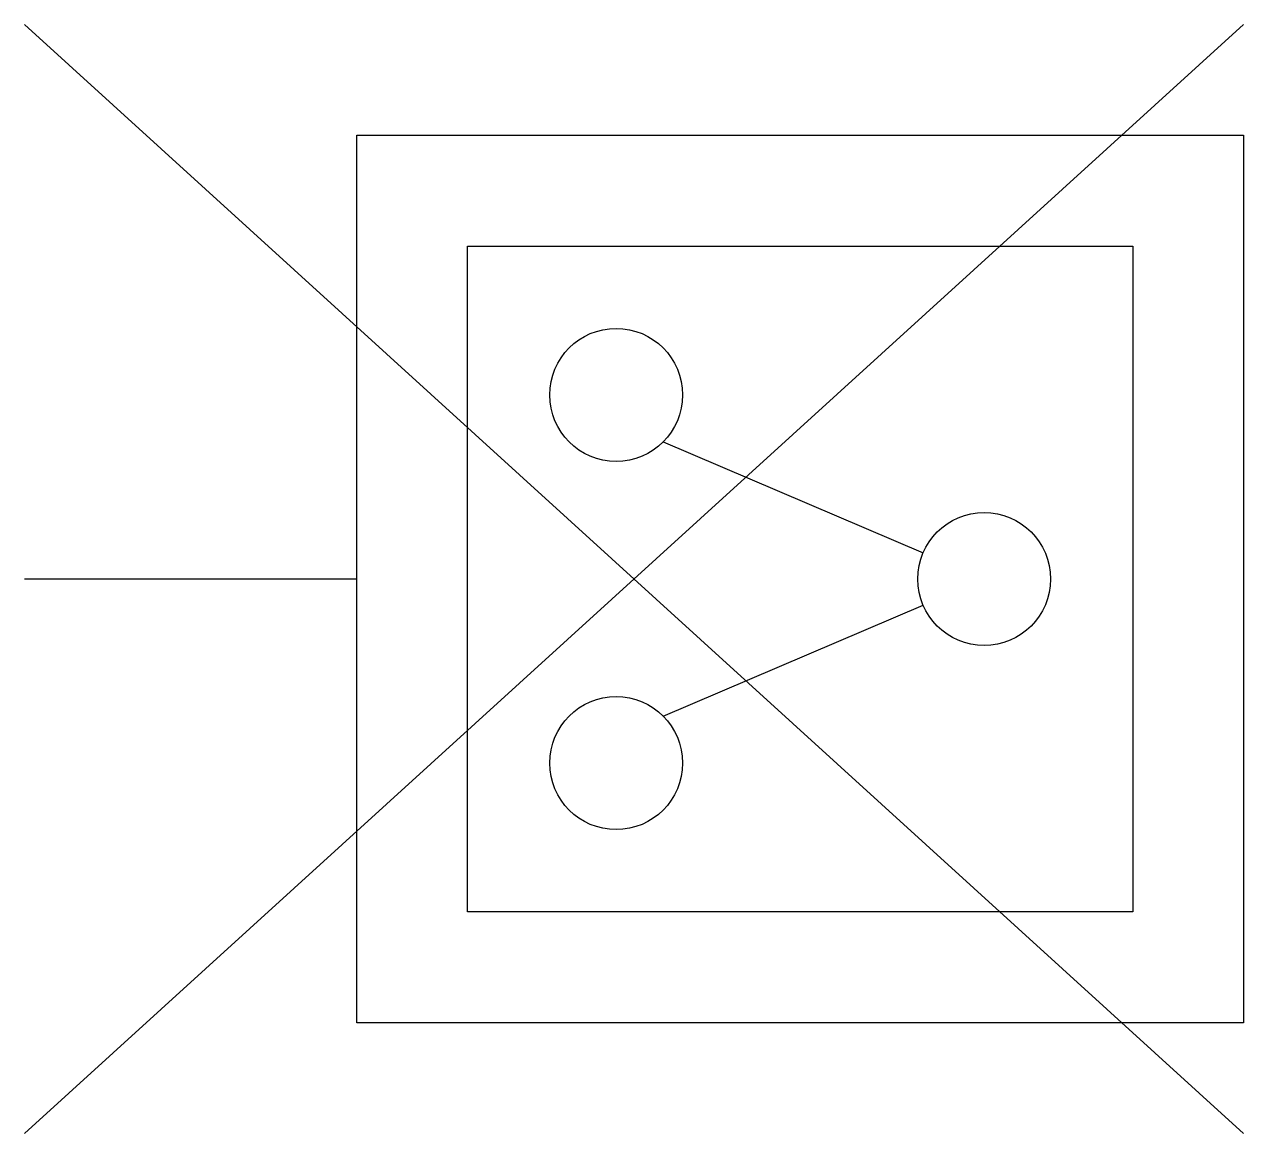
# Model space of a CAD drawing. Header units: metres. Extents: x 0 to 5.5, y -2.5 to 2.5.
import ezdxf

# ---------------------------------------------------------------- set-up
doc = ezdxf.new("R2010")
doc.units = ezdxf.units.M

msp = doc.modelspace()

# ---------------------------------------------------------------- linework, layer by layer
for p, q in [((5.503, 2.5019), (0, -2.5019)), ((0, 2.5019), (5.503, -2.5019)), ((2.8831, 0.6184), (4.0561, 0.1178)), ((1.5, 0), (0, 0)), ((2.8831, -0.6184), (4.0561, -0.1178))]:
    msp.add_line(p, q)
for points in [[(1.5, 2.0015), (5.503, 2.0015), (5.503, -2.0015), (1.5, -2.0015)], [(2, 1.5015), (5.003, 1.5015), (5.003, -1.5015), (2, -1.5015)]]:
    msp.add_lwpolyline(points, close=True)
for centre in [(2.671, 0.8305), (4.332, 0), (2.671, -0.8305)]:
    msp.add_circle(centre, 0.3)

doc.saveas('drawing.dxf')
